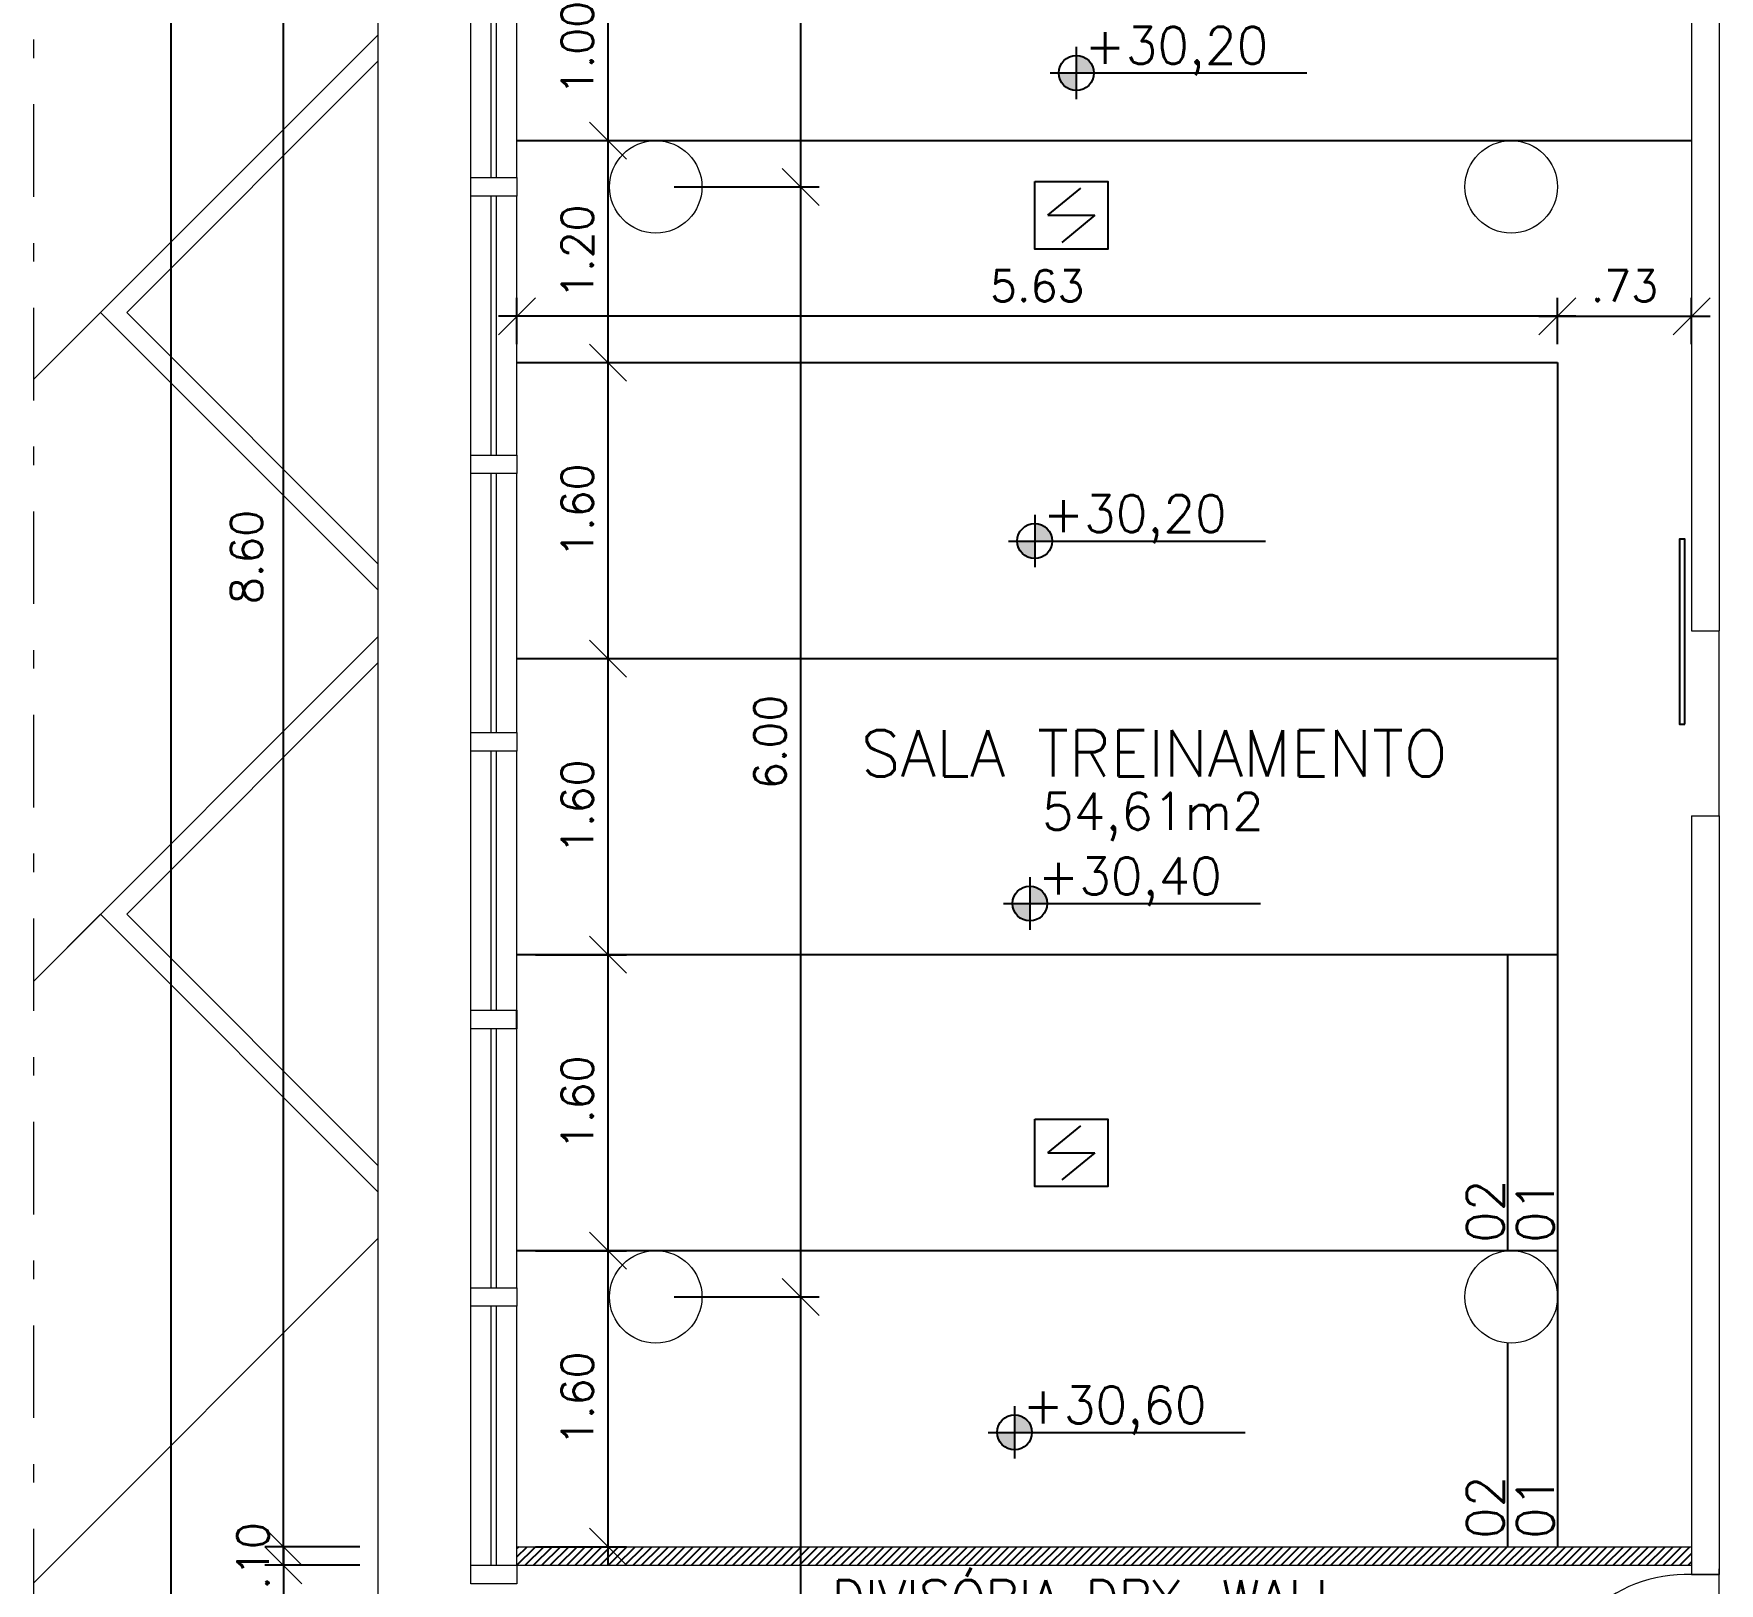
# Model space of a CAD drawing. Header units: millimetres. Extents: x 521 to 1055, y 261 to 520.
# Drawn here: x 698.51 to 707.63, y 379.7 to 388.07 of the extents above; entities that cross this region are included whole.
import ezdxf
from ezdxf.enums import TextEntityAlignment as Align

# ---------------------------------------------------------------- set-up
doc = ezdxf.new("R2010")
doc.units = ezdxf.units.MM
for name, pattern in [('CONTINU', [0]), ('DASHDOTX2', [2, 1, -0.5, 0, -0.5]), ('HIDDEN', [9.525, 6.35, -3.175])]:
    doc.linetypes.add(name, pattern=pattern)
doc.layers.add('0.1', color=8, linetype='Continuous', lineweight=13)
doc.layers.add('ppci', color=8, linetype='Continuous')
doc.styles.add('ROMANS', font='romans')
doc.styles.get("Standard").update_dxf_attribs({"font": 'romans.shx'})
doc.dimstyles.new('Fares Eng - 50', dxfattribs={"dimscale": 2, "dimtxt": 0.085, "dimasz": 0.1, "dimexe": 0.05, "dimexo": 0.05, "dimgap": 0.04, "dimtad": 1, "dimzin": 4, "dimdsep": 46, "dimtxsty": 'ROMANS', "dimblk1": 'OBLIQUE', "dimblk2": 'OBLIQUE', "dimsah": 1, "dimcen": 0.05, "dimdle": 0.05, "dimclrd": 8, "dimclre": 8, "dimclrt": 8, "dimaunit": 1, "dimadec": 0, "dimazin": 0, "dimtfac": 1, "dimtix": 1, "dimtmove": 2, "dimatfit": 0, "dimldrblk": 'OPEN90', "dimfxl": 1, "dimtolj": 1, "dimtzin": 0, "dimarcsym": 0})

# ---------------------------------------------------------------- blocks, each defined once
blk = doc.blocks.new('P80')
for points in [[(0, 0.86), (0, 0.83), (0.15, 0.83), (0.15, 0.86)], [(0, 0), (0, 0.03), (0.15, 0.03), (0.15, 0)]]:
    blk.add_lwpolyline(points)
blk.add_lwpolyline([(-0.8, 0.06), (0, 0.06), (0, 0.03), (-0.8, 0.03)], close=True)
at = {"color": 8}
blk.add_arc((-0.0251, 0.0555), 0.7749, 88.14082, 179.6698, dxfattribs=at)
blk = doc.blocks.new('ÁREA')
for p in [(0.00005, 0.003762), (0, 0)]:
    blk.add_attdef('COMPARTIMENTO', text='', height=0.0025).set_placement(p, align=Align.CENTER)
at = {"color": 1}
for p in [(-0.00005, -0.003762), (-0.000099, -0.007523)]:
    blk.add_attdef('ÁREA', text='', height=0.002, dxfattribs=at).set_placement(p, align=Align.CENTER)
blk = doc.blocks.new('_OBLIQUE')
at = {"color": 0, "linetype": 'ByBlock'}
blk.add_line((-0.5, -0.5), (0.5, 0.5), dxfattribs=at)
blk = doc.blocks.new('*D524')
at = {"layer": '0.1', "color": 8, "linetype": 'CONTINU', "lineweight": -2, "transparency": 16777216}
for p, q in [((699.864, 379.7965), (699.864, 388.5965)), ((700.2764, 388.4965), (699.764, 388.4965)), ((700.2764, 379.8965), (699.764, 379.8965))]:
    blk.add_line(p, q, dxfattribs=at)
at = {"layer": 'DEFPOINTS', "color": 0, "linetype": 'CONTINU', "lineweight": -2, "transparency": 16777216}
for p in [(699.864, 388.4965), (700.3764, 388.4965), (700.3764, 379.8965)]:
    blk.add_point(p, dxfattribs=at)
at = {"layer": '0.1', "color": 8, "linetype": 'CONTINU', "lineweight": -2, "transparency": 16777216, "xscale": 0.2, "yscale": 0.2, "zscale": 0.2}
for p, rotation in [((699.864, 388.4965), 90), ((699.864, 379.8965), 270)]:
    blk.add_blockref('_OBLIQUE', p, dxfattribs=dict(at, rotation=rotation))
at = {"layer": '0.1', "color": 8, "linetype": 'CONTINU', "transparency": 16777216, "insert": (699.664, 385.2462), "char_height": 0.17, "attachment_point": 5, "rotation": 90, "style": 'ROMANS'}
blk.add_mtext('\\A1;8.60', dxfattribs=at)
blk = doc.blocks.new('_Open90')
at = {"color": 0, "linetype": 'ByBlock', "lineweight": -2}
for p, q in [((-0.5, 0.5), (0, 0)), ((0, 0), (-1, 0)), ((0, 0), (-0.5, -0.5))]:
    blk.add_line(p, q, dxfattribs=at)
blk = doc.blocks.new('*D534')
at = {"layer": '0.1', "color": 8, "linetype": 'CONTINU', "lineweight": -2, "transparency": 16777216}
for p, q in [((699.2563, 374.1465), (699.2563, 424.3465)), ((699.664, 424.2465), (699.1563, 424.2465)), ((699.664, 374.2465), (699.1563, 374.2465))]:
    blk.add_line(p, q, dxfattribs=at)
at = {"layer": 'DEFPOINTS', "color": 0, "linetype": 'CONTINU', "lineweight": -2, "transparency": 16777216}
for p in [(699.2563, 424.2465), (699.764, 424.2465), (699.764, 374.2465)]:
    blk.add_point(p, dxfattribs=at)
at = {"layer": '0.1', "color": 8, "linetype": 'CONTINU', "lineweight": -2, "transparency": 16777216, "xscale": 0.2, "yscale": 0.2, "zscale": 0.2}
for p, rotation in [((699.2563, 424.2465), 90), ((699.2563, 374.2465), 270)]:
    blk.add_blockref('_OBLIQUE', p, dxfattribs=dict(at, rotation=rotation))
at = {"layer": '0.1', "color": 8, "linetype": 'CONTINU', "transparency": 16777216, "insert": (699.0913, 399.2465), "char_height": 0.17, "attachment_point": 5, "rotation": 90, "style": 'ROMANS'}
blk.add_mtext('\\A1;50.00', dxfattribs=at)
blk = doc.blocks.new('*D607')
at = {"layer": '0.1', "color": 8, "linetype": 'CONTINU', "lineweight": -2, "transparency": 16777216}
for p, q in [((702.6593, 393.3465), (702.6593, 387.1465)), ((701.9764, 393.2465), (702.7593, 393.2465)), ((701.9764, 387.2465), (702.7593, 387.2465))]:
    blk.add_line(p, q, dxfattribs=at)
at = {"layer": 'DEFPOINTS', "color": 0, "linetype": 'CONTINU', "lineweight": -2, "transparency": 16777216}
for p in [(701.8764, 393.2465), (701.8764, 387.2465), (702.6593, 387.2465)]:
    blk.add_point(p, dxfattribs=at)
at = {"layer": '0.1', "color": 8, "linetype": 'CONTINU', "lineweight": -2, "transparency": 16777216, "xscale": 0.2, "yscale": 0.2, "zscale": 0.2}
for p, rotation in [((702.6593, 393.2465), 90), ((702.6593, 387.2465), 270)]:
    blk.add_blockref('_OBLIQUE', p, dxfattribs=dict(at, rotation=rotation))
at = {"layer": '0.1', "color": 8, "linetype": 'CONTINU', "transparency": 16777216, "insert": (702.4943, 390.2465), "char_height": 0.17, "attachment_point": 5, "rotation": 90, "style": 'ROMANS'}
blk.add_mtext('\\A1;6.00', dxfattribs=at)
blk = doc.blocks.new('*D608')
at = {"layer": '0.1', "color": 8, "linetype": 'CONTINU', "lineweight": -2, "transparency": 16777216}
for p, q in [((702.6593, 387.3465), (702.6593, 381.1465)), ((701.9764, 387.2465), (702.7593, 387.2465)), ((701.9764, 381.2465), (702.7593, 381.2465))]:
    blk.add_line(p, q, dxfattribs=at)
at = {"layer": 'DEFPOINTS', "color": 0, "linetype": 'CONTINU', "lineweight": -2, "transparency": 16777216}
for p in [(701.8764, 387.2465), (701.8764, 381.2465), (702.6593, 381.2465)]:
    blk.add_point(p, dxfattribs=at)
at = {"layer": '0.1', "color": 8, "linetype": 'CONTINU', "lineweight": -2, "transparency": 16777216, "xscale": 0.2, "yscale": 0.2, "zscale": 0.2}
for p, rotation in [((702.6593, 387.2465), 90), ((702.6593, 381.2465), 270)]:
    blk.add_blockref('_OBLIQUE', p, dxfattribs=dict(at, rotation=rotation))
at = {"layer": '0.1', "color": 8, "linetype": 'CONTINU', "transparency": 16777216, "insert": (702.4943, 384.2465), "char_height": 0.17, "attachment_point": 5, "rotation": 90, "style": 'ROMANS'}
blk.add_mtext('\\A1;6.00', dxfattribs=at)
blk = doc.blocks.new('*D609')
at = {"layer": '0.1', "color": 8, "linetype": 'CONTINU', "lineweight": -2, "transparency": 16777216}
for p, q in [((702.6593, 381.3465), (702.6593, 375.1465)), ((701.9764, 381.2465), (702.7593, 381.2465)), ((701.9764, 375.2465), (702.7593, 375.2465))]:
    blk.add_line(p, q, dxfattribs=at)
at = {"layer": 'DEFPOINTS', "color": 0, "linetype": 'CONTINU', "lineweight": -2, "transparency": 16777216}
for p in [(701.8764, 381.2465), (701.8764, 375.2465), (702.6593, 375.2465)]:
    blk.add_point(p, dxfattribs=at)
at = {"layer": '0.1', "color": 8, "linetype": 'CONTINU', "lineweight": -2, "transparency": 16777216, "xscale": 0.2, "yscale": 0.2, "zscale": 0.2}
for p, rotation in [((702.6593, 381.2465), 90), ((702.6593, 375.2465), 270)]:
    blk.add_blockref('_OBLIQUE', p, dxfattribs=dict(at, rotation=rotation))
at = {"layer": '0.1', "color": 8, "linetype": 'CONTINU', "transparency": 16777216, "insert": (702.4943, 378.2465), "char_height": 0.17, "attachment_point": 5, "rotation": 90, "style": 'ROMANS'}
blk.add_mtext('\\A1;6.00', dxfattribs=at)
blk = doc.blocks.new('*D3176')
at = {"layer": '0.1', "color": 8, "linetype": 'CONTINU', "lineweight": -2, "transparency": 16777216}
for p, q in [((699.864, 379.8965), (699.864, 380.0965)), ((700.2764, 379.8965), (699.764, 379.8965)), ((699.864, 379.8965), (699.864, 379.7965)), ((700.2764, 379.7965), (699.764, 379.7965)), ((699.864, 379.7965), (699.864, 379.5965))]:
    blk.add_line(p, q, dxfattribs=at)
at = {"layer": 'DEFPOINTS', "color": 0, "linetype": 'CONTINU', "lineweight": -2, "transparency": 16777216}
for p in [(700.3764, 379.8965), (699.864, 379.7965), (700.3764, 379.7965)]:
    blk.add_point(p, dxfattribs=at)
at = {"layer": '0.1', "color": 8, "linetype": 'CONTINU', "lineweight": -2, "transparency": 16777216, "xscale": 0.2, "yscale": 0.2, "zscale": 0.2}
for p, rotation in [((699.864, 379.8965), 270), ((699.864, 379.7965), 90)]:
    blk.add_blockref('_OBLIQUE', p, dxfattribs=dict(at, rotation=rotation))
at = {"layer": '0.1', "color": 8, "linetype": 'CONTINU', "lineweight": -2, "transparency": 16777216, "insert": (699.699, 379.8465), "char_height": 0.17, "attachment_point": 5, "rotation": 90, "style": 'ROMANS'}
blk.add_mtext('\\A1;.10', dxfattribs=at)
blk = doc.blocks.new('*D3177')
at = {"layer": '0.1', "color": 8, "linetype": 'CONTINU', "lineweight": -2, "transparency": 16777216}
for p, q in [((699.864, 379.8965), (699.864, 378.3465)), ((700.2764, 379.7965), (699.764, 379.7965)), ((700.2764, 378.4465), (699.764, 378.4465))]:
    blk.add_line(p, q, dxfattribs=at)
at = {"layer": 'DEFPOINTS', "color": 0, "linetype": 'CONTINU', "lineweight": -2, "transparency": 16777216}
for p in [(700.3764, 379.7965), (699.864, 378.4465), (700.3764, 378.4465)]:
    blk.add_point(p, dxfattribs=at)
at = {"layer": '0.1', "color": 8, "linetype": 'CONTINU', "lineweight": -2, "transparency": 16777216, "xscale": 0.2, "yscale": 0.2, "zscale": 0.2}
for p, rotation in [((699.864, 379.7965), 90), ((699.864, 378.4465), 270)]:
    blk.add_blockref('_OBLIQUE', p, dxfattribs=dict(at, rotation=rotation))
at = {"layer": '0.1', "color": 8, "linetype": 'CONTINU', "lineweight": -2, "transparency": 16777216, "insert": (699.699, 379.1215), "char_height": 0.17, "attachment_point": 5, "rotation": 90, "style": 'ROMANS'}
blk.add_mtext('\\A1;1.35', dxfattribs=at)
blk = doc.blocks.new('*D3178')
at = {"layer": '0.1', "color": 8, "linetype": 'CONTINU', "lineweight": -2, "transparency": 16777216}
for p, q in [((701.6179, 388.5965), (701.6179, 387.3965)), ((701.2264, 388.4965), (701.7179, 388.4965)), ((701.2264, 387.4965), (701.7179, 387.4965))]:
    blk.add_line(p, q, dxfattribs=at)
at = {"layer": 'DEFPOINTS', "color": 0, "linetype": 'CONTINU', "lineweight": -2, "transparency": 16777216}
for p in [(701.1264, 388.4965), (701.1264, 387.4965), (701.6179, 387.4965)]:
    blk.add_point(p, dxfattribs=at)
at = {"layer": '0.1', "color": 8, "linetype": 'CONTINU', "lineweight": -2, "transparency": 16777216, "xscale": 0.2, "yscale": 0.2, "zscale": 0.2}
for p, rotation in [((701.6179, 388.4965), 90), ((701.6179, 387.4965), 270)]:
    blk.add_blockref('_OBLIQUE', p, dxfattribs=dict(at, rotation=rotation))
at = {"layer": '0.1', "color": 8, "linetype": 'CONTINU', "lineweight": -2, "transparency": 16777216, "insert": (701.4529, 387.9965), "char_height": 0.17, "attachment_point": 5, "rotation": 90, "style": 'ROMANS'}
blk.add_mtext('\\A1;1.00', dxfattribs=at)
blk = doc.blocks.new('*D3179')
at = {"layer": '0.1', "color": 8, "linetype": 'CONTINU', "lineweight": -2, "transparency": 16777216}
for p, q in [((701.6179, 387.5965), (701.6179, 386.1965)), ((701.2264, 387.4965), (701.7179, 387.4965)), ((701.2264, 386.2965), (701.7179, 386.2965))]:
    blk.add_line(p, q, dxfattribs=at)
at = {"layer": 'DEFPOINTS', "color": 0, "linetype": 'CONTINU', "lineweight": -2, "transparency": 16777216}
for p in [(701.1264, 387.4965), (701.1264, 386.2965), (701.6179, 386.2965)]:
    blk.add_point(p, dxfattribs=at)
at = {"layer": '0.1', "color": 8, "linetype": 'CONTINU', "lineweight": -2, "transparency": 16777216, "xscale": 0.2, "yscale": 0.2, "zscale": 0.2}
for p, rotation in [((701.6179, 387.4965), 90), ((701.6179, 386.2965), 270)]:
    blk.add_blockref('_OBLIQUE', p, dxfattribs=dict(at, rotation=rotation))
at = {"layer": '0.1', "color": 8, "linetype": 'CONTINU', "lineweight": -2, "transparency": 16777216, "insert": (701.4529, 386.8965), "char_height": 0.17, "attachment_point": 5, "rotation": 90, "style": 'ROMANS'}
blk.add_mtext('\\A1;1.20', dxfattribs=at)
blk = doc.blocks.new('*D3180')
at = {"layer": '0.1', "color": 8, "linetype": 'CONTINU', "lineweight": -2, "transparency": 16777216}
for p, q in [((701.6179, 386.3965), (701.6179, 384.5965)), ((701.2264, 386.2965), (701.7179, 386.2965)), ((701.2264, 384.6965), (701.7179, 384.6965))]:
    blk.add_line(p, q, dxfattribs=at)
at = {"layer": 'DEFPOINTS', "color": 0, "linetype": 'CONTINU', "lineweight": -2, "transparency": 16777216}
for p in [(701.1264, 386.2965), (701.1264, 384.6965), (701.6179, 384.6965)]:
    blk.add_point(p, dxfattribs=at)
at = {"layer": '0.1', "color": 8, "linetype": 'CONTINU', "lineweight": -2, "transparency": 16777216, "xscale": 0.2, "yscale": 0.2, "zscale": 0.2}
for p, rotation in [((701.6179, 386.2965), 90), ((701.6179, 384.6965), 270)]:
    blk.add_blockref('_OBLIQUE', p, dxfattribs=dict(at, rotation=rotation))
at = {"layer": '0.1', "color": 8, "linetype": 'CONTINU', "lineweight": -2, "transparency": 16777216, "insert": (701.4529, 385.4965), "char_height": 0.17, "attachment_point": 5, "rotation": 90, "style": 'ROMANS'}
blk.add_mtext('\\A1;1.60', dxfattribs=at)
blk = doc.blocks.new('*D3181')
at = {"layer": '0.1', "color": 8, "linetype": 'CONTINU', "lineweight": -2, "transparency": 16777216}
for p, q in [((701.6179, 384.7965), (701.6179, 382.9965)), ((701.2264, 384.6965), (701.7179, 384.6965)), ((701.2264, 383.0965), (701.7179, 383.0965))]:
    blk.add_line(p, q, dxfattribs=at)
at = {"layer": 'DEFPOINTS', "color": 0, "linetype": 'CONTINU', "lineweight": -2, "transparency": 16777216}
for p in [(701.1264, 384.6965), (701.1264, 383.0965), (701.6179, 383.0965)]:
    blk.add_point(p, dxfattribs=at)
at = {"layer": '0.1', "color": 8, "linetype": 'CONTINU', "lineweight": -2, "transparency": 16777216, "xscale": 0.2, "yscale": 0.2, "zscale": 0.2}
for p, rotation in [((701.6179, 384.6965), 90), ((701.6179, 383.0965), 270)]:
    blk.add_blockref('_OBLIQUE', p, dxfattribs=dict(at, rotation=rotation))
at = {"layer": '0.1', "color": 8, "linetype": 'CONTINU', "lineweight": -2, "transparency": 16777216, "insert": (701.4529, 383.8965), "char_height": 0.17, "attachment_point": 5, "rotation": 90, "style": 'ROMANS'}
blk.add_mtext('\\A1;1.60', dxfattribs=at)
blk = doc.blocks.new('*D3182')
at = {"layer": '0.1', "color": 8, "linetype": 'CONTINU', "lineweight": -2, "transparency": 16777216}
for p, q in [((701.6179, 383.1965), (701.6179, 381.3965)), ((701.2264, 383.0965), (701.7179, 383.0965)), ((701.2264, 381.4965), (701.7179, 381.4965))]:
    blk.add_line(p, q, dxfattribs=at)
at = {"layer": 'DEFPOINTS', "color": 0, "linetype": 'CONTINU', "lineweight": -2, "transparency": 16777216}
for p in [(701.1264, 383.0965), (701.1264, 381.4965), (701.6179, 381.4965)]:
    blk.add_point(p, dxfattribs=at)
at = {"layer": '0.1', "color": 8, "linetype": 'CONTINU', "lineweight": -2, "transparency": 16777216, "xscale": 0.2, "yscale": 0.2, "zscale": 0.2}
for p, rotation in [((701.6179, 383.0965), 90), ((701.6179, 381.4965), 270)]:
    blk.add_blockref('_OBLIQUE', p, dxfattribs=dict(at, rotation=rotation))
at = {"layer": '0.1', "color": 8, "linetype": 'CONTINU', "lineweight": -2, "transparency": 16777216, "insert": (701.4529, 382.2965), "char_height": 0.17, "attachment_point": 5, "rotation": 90, "style": 'ROMANS'}
blk.add_mtext('\\A1;1.60', dxfattribs=at)
blk = doc.blocks.new('*D3183')
at = {"layer": '0.1', "color": 8, "linetype": 'CONTINU', "lineweight": -2, "transparency": 16777216}
for p, q in [((701.6179, 381.5965), (701.6179, 379.7965)), ((701.2264, 381.4965), (701.7179, 381.4965)), ((701.2264, 379.8965), (701.7179, 379.8965))]:
    blk.add_line(p, q, dxfattribs=at)
at = {"layer": 'DEFPOINTS', "color": 0, "linetype": 'CONTINU', "lineweight": -2, "transparency": 16777216}
for p in [(701.1264, 381.4965), (701.1264, 379.8965), (701.6179, 379.8965)]:
    blk.add_point(p, dxfattribs=at)
at = {"layer": '0.1', "color": 8, "linetype": 'CONTINU', "lineweight": -2, "transparency": 16777216, "xscale": 0.2, "yscale": 0.2, "zscale": 0.2}
for p, rotation in [((701.6179, 381.4965), 90), ((701.6179, 379.8965), 270)]:
    blk.add_blockref('_OBLIQUE', p, dxfattribs=dict(at, rotation=rotation))
at = {"layer": '0.1', "color": 8, "linetype": 'CONTINU', "lineweight": -2, "transparency": 16777216, "insert": (701.4529, 380.6965), "char_height": 0.17, "attachment_point": 5, "rotation": 90, "style": 'ROMANS'}
blk.add_mtext('\\A1;1.60', dxfattribs=at)
blk = doc.blocks.new('*D3184')
at = {"layer": '0.1', "color": 8, "linetype": 'CONTINU', "lineweight": -2, "transparency": 16777216}
for p, q in [((701.1264, 386.3965), (701.1264, 386.647)), ((706.7514, 386.3965), (706.7514, 386.647)), ((706.8514, 386.547), (701.0264, 386.547))]:
    blk.add_line(p, q, dxfattribs=at)
at = {"layer": 'DEFPOINTS', "color": 0, "linetype": 'CONTINU', "lineweight": -2, "transparency": 16777216}
for p in [(701.1264, 386.547), (701.1264, 386.2965), (706.7514, 386.2965)]:
    blk.add_point(p, dxfattribs=at)
at = {"layer": '0.1', "color": 8, "linetype": 'CONTINU', "lineweight": -2, "transparency": 16777216, "xscale": 0.2, "yscale": 0.2, "zscale": 0.2, "rotation": 180}
blk.add_blockref('_OBLIQUE', (701.1264, 386.547), dxfattribs=at)
at = {"layer": '0.1', "color": 8, "linetype": 'CONTINU', "lineweight": -2, "transparency": 16777216, "xscale": 0.2, "yscale": 0.2, "zscale": 0.2}
blk.add_blockref('_OBLIQUE', (706.7514, 386.547), dxfattribs=at)
at = {"layer": '0.1', "color": 8, "linetype": 'CONTINU', "lineweight": -2, "transparency": 16777216, "insert": (703.9389, 386.712), "char_height": 0.17, "attachment_point": 5, "style": 'ROMANS'}
blk.add_mtext('\\A1;5.63', dxfattribs=at)
blk = doc.blocks.new('*D3185')
at = {"layer": '0.1', "color": 8, "linetype": 'CONTINU', "lineweight": -2, "transparency": 16777216}
for p, q in [((706.7514, 386.3965), (706.7514, 386.647)), ((707.4764, 386.3965), (707.4764, 386.647)), ((706.6514, 386.547), (707.5764, 386.547))]:
    blk.add_line(p, q, dxfattribs=at)
at = {"layer": 'DEFPOINTS', "color": 0, "linetype": 'CONTINU', "lineweight": -2, "transparency": 16777216}
for p in [(707.4764, 386.547), (706.7514, 386.2965), (707.4764, 386.2965)]:
    blk.add_point(p, dxfattribs=at)
at = {"layer": '0.1', "color": 8, "linetype": 'CONTINU', "lineweight": -2, "transparency": 16777216, "xscale": 0.2, "yscale": 0.2, "zscale": 0.2, "rotation": 180}
blk.add_blockref('_OBLIQUE', (706.7514, 386.547), dxfattribs=at)
at = {"layer": '0.1', "color": 8, "linetype": 'CONTINU', "lineweight": -2, "transparency": 16777216, "xscale": 0.2, "yscale": 0.2, "zscale": 0.2}
blk.add_blockref('_OBLIQUE', (707.4764, 386.547), dxfattribs=at)
at = {"layer": '0.1', "color": 8, "linetype": 'CONTINU', "lineweight": -2, "transparency": 16777216, "insert": (707.1139, 386.712), "char_height": 0.17, "attachment_point": 5, "style": 'ROMANS'}
blk.add_mtext('\\A1;.73', dxfattribs=at)

msp = doc.modelspace()

# ---------------------------------------------------------------- hatches: boundary and pattern name
at = {"layer": '0.1', "linetype": 'CONTINU', "lineweight": -2}
h = msp.add_hatch(color=8, dxfattribs=at)
h.paths.add_polyline_path([(704.24478, 387.86205, 0.4142136), (704.15035, 387.95648), (704.15035, 387.86205)])
h.paths.add_polyline_path([(704.15035, 387.86205), (704.05592, 387.86205, 0.4142136), (704.15035, 387.76762)])
h = msp.add_hatch(color=8, dxfattribs=at)
h.paths.add_polyline_path([(704.01974, 385.33197, 0.4142136), (703.92531, 385.4264), (703.92531, 385.33197)])
h.paths.add_polyline_path([(703.92531, 385.33197), (703.83087, 385.33197, 0.4142136), (703.92531, 385.23754)])
h = msp.add_hatch(color=8, dxfattribs=at)
h.paths.add_polyline_path([(703.99346, 383.37302, 0.4142136), (703.89903, 383.46745), (703.89903, 383.37302)])
h.paths.add_polyline_path([(703.89903, 383.37302), (703.8046, 383.37302, 0.4142136), (703.89903, 383.27858)])
h = msp.add_hatch(color=8, dxfattribs=at)
h.paths.add_polyline_path([(703.91069, 380.51428, 0.4142136), (703.81626, 380.60871), (703.81626, 380.51428)])
h.paths.add_polyline_path([(703.81626, 380.51428), (703.72183, 380.51428, 0.4142136), (703.81626, 380.41985)])
h = msp.add_hatch(dxfattribs=at)
h.set_pattern_fill('ANSI31', color=8, scale=0.01, style=0)
h.set_pattern_definition([(45, (701.126374, 379.796488), (-0.02245064, 0.02245064), [])])
h.paths.add_polyline_path([(707.47637, 379.89649), (701.12637, 379.89649), (701.12637, 379.79649), (707.47637, 379.79649)])

# ---------------------------------------------------------------- linework, layer by layer
at = {"layer": '0.1', "color": 8, "linetype": 'DASHDOTX2', "ltscale": 0.5}
msp.add_line((698.51365, 365.19275), (698.51365, 428.20423), dxfattribs=at)
at = {"layer": '0.1', "color": 8, "linetype": 'CONTINU'}
for p, q in [((700.37637, 375.39649), (700.37637, 423.09649)), ((700.87637, 387.29649), (700.87637, 388.69649)), ((700.98637, 387.29649), (700.98637, 388.69649)), ((701.01637, 387.29649), (701.01637, 388.69649)), ((701.12637, 387.29649), (701.12637, 388.69649)), ((700.87637, 385.79649), (700.87637, 387.19649)), ((700.98637, 385.79649), (700.98637, 387.19649)), ((701.01637, 385.79649), (701.01637, 387.19649)), ((701.12637, 385.79649), (701.12637, 387.19649)), ((700.87637, 384.29649), (700.87637, 385.69649)), ((700.98637, 384.29649), (700.98637, 385.69649)), ((701.01637, 384.29649), (701.01637, 385.69649)), ((701.12637, 384.29649), (701.12637, 385.69649)), ((707.62637, 383.84649), (707.62637, 384.84649)), ((700.87637, 382.79649), (700.87637, 384.19649)), ((700.98637, 382.79649), (700.98637, 384.19649)), ((701.01637, 382.79649), (701.01637, 384.19649)), ((701.12637, 382.79649), (701.12637, 384.19649)), ((700.87637, 381.29649), (700.87637, 382.69649)), ((700.98637, 381.29649), (700.98637, 382.69649)), ((701.01637, 381.29649), (701.01637, 382.69649)), ((701.12637, 381.29649), (701.12637, 382.64649)), ((700.87637, 379.79649), (700.87637, 381.19649)), ((700.98637, 379.79649), (700.98637, 381.19649)), ((701.01637, 379.79649), (701.01637, 381.19649)), ((701.12637, 379.79649), (701.12637, 381.19649)), ((707.62637, 378.94649), (707.62637, 379.74649))]:
    msp.add_line(p, q, dxfattribs=at)
at = {"layer": '0.1', "color": 7}
for p, q in [((707.62637, 389.84649), (707.62637, 384.84649)), ((707.47637, 388.49649), (707.47637, 384.84649)), ((707.47637, 384.84649), (707.62637, 384.84649)), ((707.47637, 383.84649), (707.47637, 379.74649)), ((707.47637, 383.84649), (707.62637, 383.84649)), ((707.62637, 383.84649), (707.62637, 379.74649)), ((701.12637, 379.89649), (707.47637, 379.89649)), ((701.12637, 379.79649), (701.12637, 379.89649)), ((701.12637, 379.79649), (707.47637, 379.79649)), ((707.62637, 379.74649), (707.47637, 379.74649))]:
    msp.add_line(p, q, dxfattribs=at)
at = {"layer": '0.1', "color": 8}
for p, q in [((700.37637, 388.06922), (698.87496, 386.56781)), ((700.37637, 387.9278), (699.01638, 386.56781)), ((700.37637, 385.20782), (699.01638, 386.56781)), ((700.37637, 384.67511), (699.01638, 383.31512)), ((700.37637, 381.81371), (698.87496, 383.31512)), ((700.37637, 381.95513), (699.01638, 383.31512))]:
    msp.add_line(p, q, dxfattribs=at)
at = {"layer": '0.1', "color": 8, "linetype": 'CONTINU', "lineweight": -2}
for p, q in [((704.15035, 388.00369), (704.15035, 387.7204)), ((704.0087, 387.86205), (705.3973, 387.86205)), ((701.12637, 387.49649), (707.47637, 387.49649)), ((701.12637, 386.29649), (706.75137, 386.29649)), ((706.75137, 386.29649), (706.75137, 379.89649)), ((703.92531, 385.47362), (703.92531, 385.19032)), ((703.78366, 385.33197), (705.17226, 385.33197)), ((701.12637, 384.69649), (706.75137, 384.69649)), ((703.89903, 383.51466), (703.89903, 383.23137)), ((703.75738, 383.37302), (705.14598, 383.37302)), ((706.75137, 383.09649), (701.12637, 383.09649)), ((706.48137, 383.09649), (706.48137, 381.49569)), ((701.12637, 382.69649), (701.12637, 382.79649)), ((706.75137, 381.49649), (701.12637, 381.49649)), ((706.48137, 380.99729), (706.48137, 379.89649)), ((703.81626, 380.65593), (703.81626, 380.37263)), ((703.67461, 380.51428), (705.06321, 380.51428))]:
    msp.add_line(p, q, dxfattribs=at)
at = {"layer": '0.1', "color": 8, "linetype": 'HIDDEN', "ltscale": 0.02}
msp.add_line((701.12637, 382.64649), (701.12637, 382.79649), dxfattribs=at)
at = {"layer": '0.1', "color": 8}
for points in [[(698.51365, 386.2065), (700.37637, 388.06922)], [(700.37637, 385.0664), (698.87496, 386.56781), (698.51365, 386.2065)], [(698.51365, 382.95381), (700.37637, 384.81653)], [(700.37637, 381.81371), (698.87496, 383.31512), (698.51365, 382.95381)], [(698.51365, 379.70112), (700.37637, 381.56384)]]:
    msp.add_lwpolyline(points, dxfattribs=at)
at = {"layer": '0.1', "color": 8, "linetype": 'CONTINU'}
for points in [[(700.87637, 387.29649), (701.12637, 387.29649), (701.12637, 387.19649), (700.87637, 387.19649)], [(700.87637, 385.79649), (701.12637, 385.79649), (701.12637, 385.69649), (700.87637, 385.69649)], [(700.87637, 384.29649), (701.12637, 384.29649), (701.12637, 384.19649), (700.87637, 384.19649)], [(700.87637, 381.29649), (701.12637, 381.29649), (701.12637, 381.19649), (700.87637, 381.19649)], [(700.87637, 379.79649), (701.12637, 379.79649), (701.12637, 379.69649), (700.87637, 379.69649)]]:
    msp.add_lwpolyline(points, close=True, dxfattribs=at)
at = {"layer": '0.1', "color": 8, "linetype": 'CONTINU', "lineweight": -2}
msp.add_lwpolyline([(707.44078, 384.34284), (707.44078, 385.34284), (707.41078, 385.34284), (707.41078, 384.34284)], close=True, dxfattribs=at)
at = {"layer": '0.1', "color": 8, "linetype": 'CONTINU'}
msp.add_lwpolyline([(701.12637, 382.69649), (700.87637, 382.69649), (700.87637, 382.79649), (701.12637, 382.79649)], dxfattribs=at)
at = {"layer": '0.1', "color": 8, "linetype": 'CONTINU', "lineweight": -2}
for centre in [(704.15035, 387.86205), (703.92531, 385.33197), (703.89903, 383.37302), (703.81626, 380.51428)]:
    msp.add_circle(centre, 0.09443, dxfattribs=at)
at = {"layer": '0.1', "color": 7}
for centre in [(701.87637, 387.24649), (706.50137, 387.24649), (701.87637, 381.24649), (706.50137, 381.24649)]:
    msp.add_circle(centre, 0.25, dxfattribs=at)
at = {"layer": 'ppci', "color": 10, "linetype": 'Continuous'}
for p, q in [((703.99642, 387.09282), (704.17505, 387.23913)), ((703.99642, 387.09282), (704.24973, 387.09282)), ((704.24973, 387.09282), (704.0711, 386.9465)), ((703.99642, 382.02575), (704.17505, 382.17206)), ((703.99642, 382.02575), (704.24973, 382.02575)), ((704.24973, 382.02575), (704.0711, 381.87943))]:
    msp.add_line(p, q, dxfattribs=at)
for points in [[(703.92518, 387.27503), (704.32097, 387.27503), (704.32097, 386.91061), (703.92518, 386.91061)], [(703.92518, 382.20795), (704.32097, 382.20795), (704.32097, 381.84354), (703.92518, 381.84354)]]:
    msp.add_lwpolyline(points, close=True, dxfattribs=at)

# ---------------------------------------------------------------- block references
at = {"layer": '0.1', "color": 8}
ref = msp.add_blockref('ÁREA', (704.57108, 384.06008), dxfattribs=dict(at, xscale=133.3333333333333, yscale=133.3333333333333, zscale=133.3333333333333))
ref.add_attrib('COMPARTIMENTO', 'SALA TREINAMENTO', dxfattribs={"layer": '0', "color": 3, "height": 0.25}).set_placement((704.57108, 384.06008), align=Align.CENTER)
ref.add_attrib('ÁREA', '54,61m2', dxfattribs={"layer": '0', "color": 1, "height": 0.2}).set_placement((704.56445, 383.77212), align=Align.CENTER)
at = {"layer": '0.1', "color": 7}
msp.add_blockref('P80', (707.47637, 378.91649), dxfattribs=at)

# ---------------------------------------------------------------- texts
at = {"layer": '0.1', "color": 8}
for s, p in [('+30,20', (704.1942, 387.91107)), ('+30,20', (703.96915, 385.38099)), ('+30,40', (703.94288, 383.42203)), ('+30,60', (703.86011, 380.5633)), ('DIVISÓRIA DRY-WALL', (702.82824, 379.51573))]:
    msp.add_text(s, height=0.2, dxfattribs=at).set_placement(p)
for s, p in [('02', (706.46103, 381.53808)), ('01', (706.73103, 381.53808)), ('02', (706.46103, 379.93808)), ('01', (706.73103, 379.93808))]:
    msp.add_text(s, height=0.2, rotation=90, dxfattribs=at).set_placement(p)

# ---------------------------------------------------------------- dimensions: what is measured, and where the dimension line sits
at = {"layer": '0.1', "color": 8, "linetype": 'CONTINU'}
for base, p1, p2, picture, middle in [((699.25632, 424.24649), (699.76402, 374.24649), (699.76402, 424.24649), '*D534', (699.09132, 399.24649)), ((702.65926, 387.24649), (701.87637, 393.24649), (701.87637, 387.24649), '*D607', (702.49426, 390.24649)), ((702.65926, 381.24649), (701.87637, 387.24649), (701.87637, 381.24649), '*D608', (702.49426, 384.24649)), ((702.65926, 375.24649), (701.87637, 381.24649), (701.87637, 375.24649), '*D609', (702.49426, 378.24649))]:
    dim = msp.add_linear_dim(base=base, p1=p1, p2=p2, angle=90, dimstyle='Fares Eng - 50', dxfattribs=at)
    dim.commit()
    dim.dimension.update_dxf_attribs({"geometry": picture, "text_midpoint": middle})
dim = msp.add_linear_dim(base=(699.86402, 388.49649), p1=(700.37637, 379.89649), p2=(700.37637, 388.49649), angle=90, dimstyle='Fares Eng - 50', dxfattribs=at)
dim.commit()
dim.dimension.update_dxf_attribs({"geometry": '*D524', "text_midpoint": (699.66402, 385.24624), "dimtype": 160})
at = {"layer": '0.1', "color": 8, "linetype": 'CONTINU', "lineweight": -2}
for base, p1, p2, picture, middle in [((701.61786, 387.49649), (701.12637, 388.49649), (701.12637, 387.49649), '*D3178', (701.45286, 387.99649)), ((701.61786, 386.29649), (701.12637, 387.49649), (701.12637, 386.29649), '*D3179', (701.45286, 386.89649)), ((701.61786, 384.69649), (701.12637, 386.29649), (701.12637, 384.69649), '*D3180', (701.45286, 385.49649)), ((701.61786, 383.09649), (701.12637, 384.69649), (701.12637, 383.09649), '*D3181', (701.45286, 383.89649)), ((701.61786, 381.49649), (701.12637, 383.09649), (701.12637, 381.49649), '*D3182', (701.45286, 382.29649)), ((701.61786, 379.89649), (701.12637, 381.49649), (701.12637, 379.89649), '*D3183', (701.45286, 380.69649)), ((699.86402, 379.79649), (700.37637, 379.89649), (700.37637, 379.79649), '*D3176', (699.69902, 379.84649)), ((699.86402, 378.44649), (700.37637, 379.79649), (700.37637, 378.44649), '*D3177', (699.69902, 379.12149))]:
    dim = msp.add_linear_dim(base=base, p1=p1, p2=p2, angle=90, dimstyle='Fares Eng - 50', dxfattribs=at)
    dim.commit()
    dim.dimension.update_dxf_attribs({"geometry": picture, "text_midpoint": middle})
for base, p2, picture, middle in [((701.1263739477, 386.5469872663), (701.1263739477, 386.2964883394), '*D3184', (703.9388739477, 386.7119872663)), ((707.4763739477, 386.5469872663), (707.4763739477, 386.2964883394), '*D3185', (707.1138739477, 386.7119872663))]:
    dim = msp.add_linear_dim(base=base, p1=(706.7513739477, 386.2964883394), p2=p2, dimstyle='Fares Eng - 50', dxfattribs=at)
    dim.commit()
    dim.dimension.update_dxf_attribs({"geometry": picture, "text_midpoint": middle})

doc.saveas('drawing.dxf')
